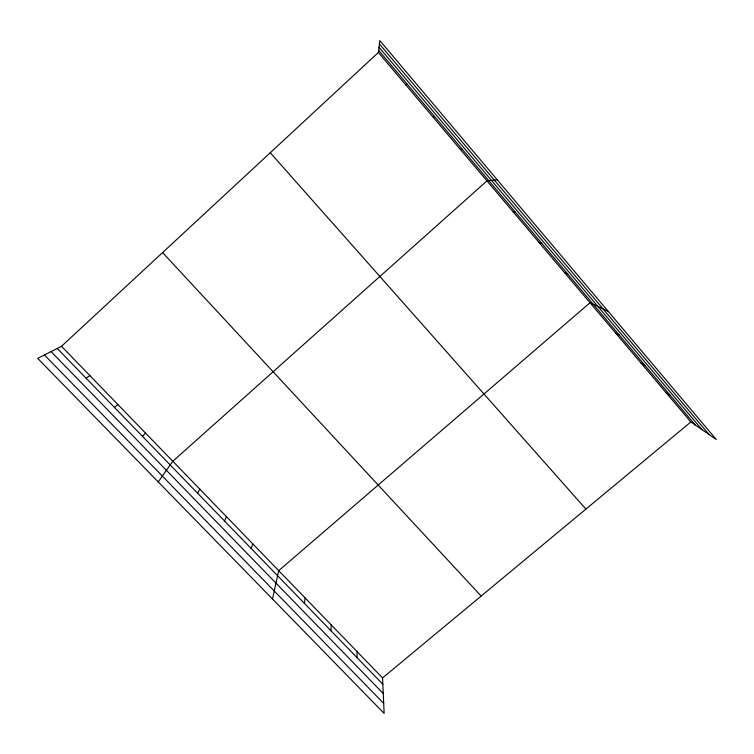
<?xml version="1.0" encoding="UTF-8"?>
<svg xmlns="http://www.w3.org/2000/svg" width="754" height="754" viewBox="0 0 754 754"><rect width="100%" height="100%" fill="white"/><g stroke="black" fill="none" stroke-linecap="round" stroke-linejoin="round"><path stroke-width="1.13" d="M357.019 657.648L357.076 651.597M330.883 630.683L331.27 624.953M378.376 52.488L379.846 40.584L716.3 439.535L690.852 421.976L378.376 52.488L61.508 346.303L37.7 358.395L384.144 713.416L382.561 677.921L61.508 346.303M304.409 603.37L305.153 597.969M272.505 599.015L278.707 570.655L590.024 302.75L608.195 311.355M251.252 548.544L252.713 543.813M406.067 85.23L406.736 83.619M224.579 521.033L226.407 516.631M197.567 493.173L199.772 489.129M158.255 481.929L172.807 461.269L486.971 180.894L497.244 179.801M142.515 436.387L145.503 433.069M433.39 117.539L434.455 116.408M114.457 407.452L117.86 404.512M382.561 677.921L690.852 421.976M86.05 378.14L89.858 375.596M460.355 149.424L461.806 148.764M513.229 211.949L515.425 212.204M539.157 242.609L541.711 243.297M564.755 272.873L567.658 273.994M615.726 333.136L619.298 335.087M641.089 363.136L645 365.492M666.131 392.749L670.363 395.492M44.429 354.974L383.701 703.425M51.074 351.6L383.258 693.529M57.266 348.461L382.844 684.274M162.591 252.571L481.156 596.065M270.271 152.732L585.924 509.091M379.422 43.958L709.118 434.577M379.017 47.285L702.012 429.676M378.64 50.377L695.395 425.105"/></g></svg>
